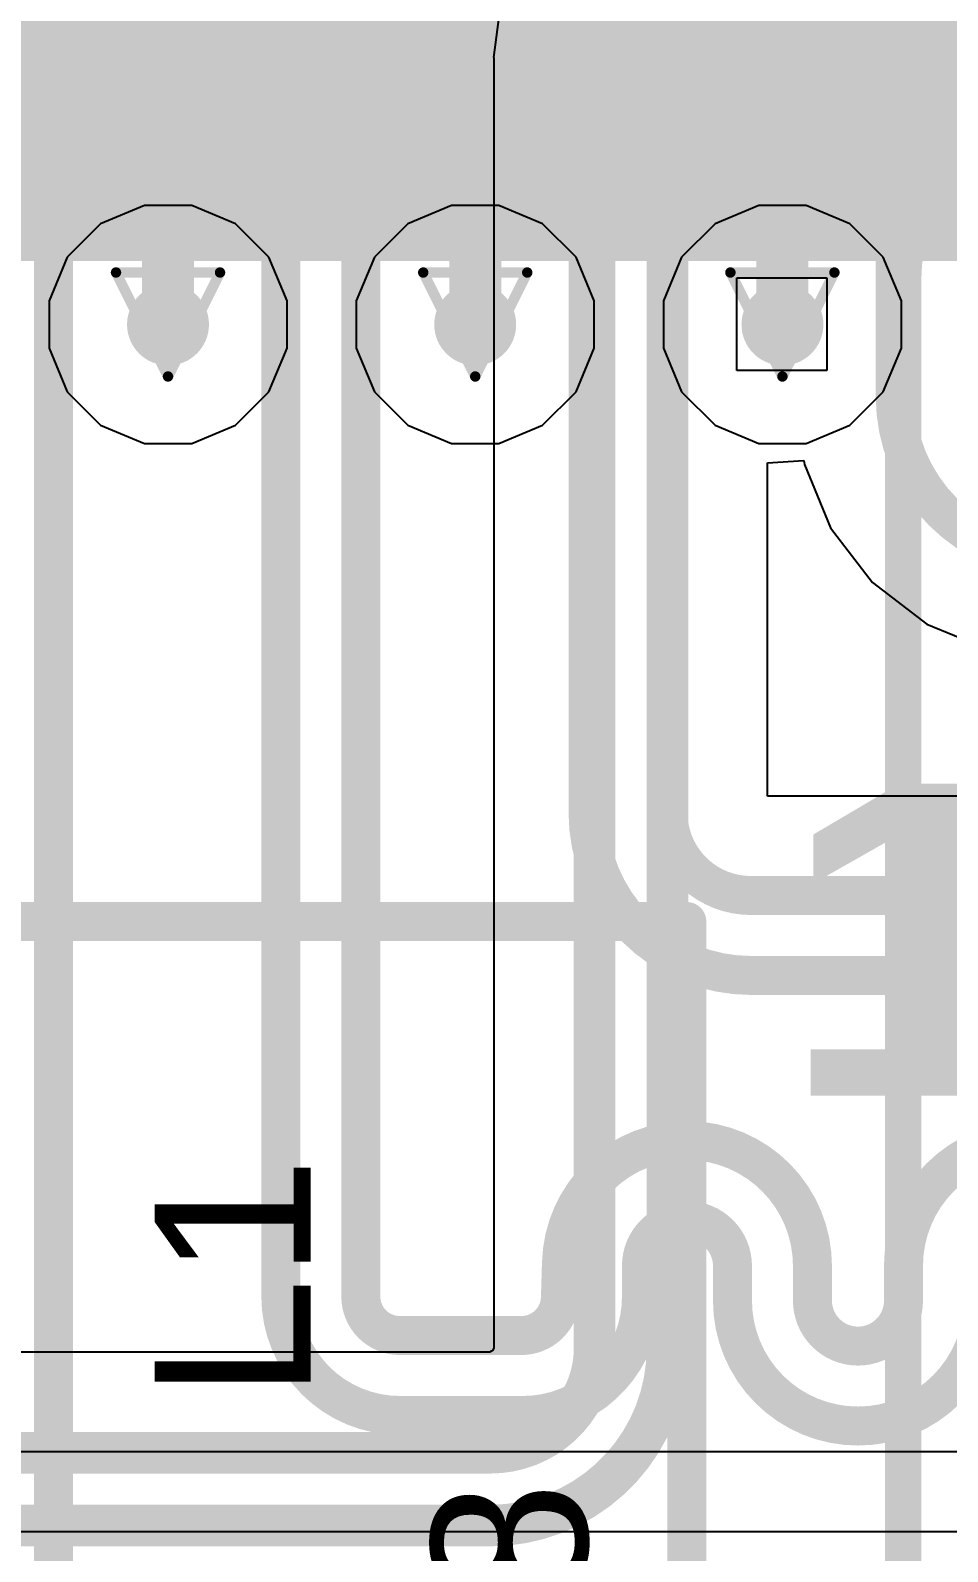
# Model space of a CAD drawing. Header units: inches. Extents: x -5 to 234, y -4 to 104.
# Drawn here: x 43.58 to 48.06, y 6.19 to 13.62 of the extents above; entities that cross this region are included whole.
import ezdxf

# ---------------------------------------------------------------- set-up
doc = ezdxf.new("R2010")
doc.units = ezdxf.units.IN
for name, color, linetype in [('Bottom Layer', 5, 'Continuous'), ('Bottom Paste', 16, 'Continuous'), ('Bottom Solder', 6, 'Continuous'), ('Drill Drawing', 1, 'Continuous'), ('GND', 16, 'Continuous'), ('POWER', 76, 'Continuous'), ('Top Layer', 1, 'Continuous'), ('Top Overlay', 2, 'Continuous'), ('Via Holes', 16, 'Continuous')]:
    doc.layers.add(name, color=color, linetype=linetype)
doc.styles.add('Arial', font='', dxfattribs={"height": 0.2})
doc.styles.add('Arial Black_Bold', font='', dxfattribs={"height": 0.2})
doc.styles.get('Arial').set_extended_font_data('Arial')
doc.styles.get('Arial Black_Bold').set_extended_font_data('Arial Black', bold=True)

# ---------------------------------------------------------------- blocks, each defined once
blk = doc.blocks.new('TF31_30S_0_5SH_800__B_97')
at = {"layer": 'Bottom Layer'}
for points in [[(-0.1, -2.275), (-0.4, -2.275), (-0.4, -0.975), (-0.1, -0.975)], [(0.4, -2.275), (0.1, -2.275), (0.1, -0.975), (0.4, -0.975)], [(0.9, -2.275), (0.6, -2.275), (0.6, -0.975), (0.9, -0.975)], [(1.4, -2.275), (1.1, -2.275), (1.1, -0.975), (1.4, -0.975)], [(1.9, -2.275), (1.6, -2.275), (1.6, -0.975), (1.9, -0.975)], [(2.4, -2.275), (2.1, -2.275), (2.1, -0.975), (2.4, -0.975)], [(2.9, -2.275), (2.6, -2.275), (2.6, -0.975), (2.9, -0.975)], [(3.4, -2.275), (3.1, -2.275), (3.1, -0.975), (3.4, -0.975)], [(3.9, -2.275), (3.6, -2.275), (3.6, -0.975), (3.9, -0.975)]]:
    blk.add_hatch(color=5, dxfattribs=at).paths.add_polyline_path(points)
at = {"layer": 'Bottom Paste'}
for points in [[(-0.1, -2.275), (-0.4, -2.275), (-0.4, -0.975), (-0.1, -0.975)], [(0.4, -2.275), (0.1, -2.275), (0.1, -0.975), (0.4, -0.975)], [(0.9, -2.275), (0.6, -2.275), (0.6, -0.975), (0.9, -0.975)], [(1.4, -2.275), (1.1, -2.275), (1.1, -0.975), (1.4, -0.975)], [(1.9, -2.275), (1.6, -2.275), (1.6, -0.975), (1.9, -0.975)], [(2.4, -2.275), (2.1, -2.275), (2.1, -0.975), (2.4, -0.975)], [(2.9, -2.275), (2.6, -2.275), (2.6, -0.975), (2.9, -0.975)], [(3.4, -2.275), (3.1, -2.275), (3.1, -0.975), (3.4, -0.975)], [(3.9, -2.275), (3.6, -2.275), (3.6, -0.975), (3.9, -0.975)]]:
    blk.add_hatch(color=16, dxfattribs=at).paths.add_polyline_path(points)
at = {"layer": 'Bottom Solder'}
for points in [[(0.0016, -2.3766), (-0.5016, -2.3766), (-0.5016, -0.8734), (0.0016, -0.8734)], [(0.5016, -2.3766), (-0.0016, -2.3766), (-0.0016, -0.8734), (0.5016, -0.8734)], [(1.0016, -2.3766), (0.4984, -2.3766), (0.4984, -0.8734), (1.0016, -0.8734)], [(1.5016, -2.3766), (0.9984, -2.3766), (0.9984, -0.8734), (1.5016, -0.8734)], [(2.0016, -2.3766), (1.4984, -2.3766), (1.4984, -0.8734), (2.0016, -0.8734)], [(2.5016, -2.3766), (1.9984, -2.3766), (1.9984, -0.8734), (2.5016, -0.8734)], [(3.0016, -2.3766), (2.4984, -2.3766), (2.4984, -0.8734), (3.0016, -0.8734)], [(3.5016, -2.3766), (2.9984, -2.3766), (2.9984, -0.8734), (3.5016, -0.8734)], [(4.0016, -2.3766), (3.4984, -2.3766), (3.4984, -0.8734), (4.0016, -0.8734)], [(4.5016, -2.3766), (3.9984, -2.3766), (3.9984, -0.8734), (4.5016, -0.8734)]]:
    blk.add_hatch(color=6, dxfattribs=at).paths.add_polyline_path(points)

msp = doc.modelspace()

# ---------------------------------------------------------------- hatches: boundary and pattern name
at = {"layer": 'Bottom Layer'}
h = msp.add_hatch(color=5, dxfattribs=at)
edge = h.paths.add_edge_path()
edge.add_arc((44.2538, 12.1874), 0.2, 0, 360)
h = msp.add_hatch(color=5, dxfattribs=at)
edge = h.paths.add_edge_path()
edge.add_arc((45.7538, 12.1874), 0.2, 0, 360)
h = msp.add_hatch(color=5, dxfattribs=at)
edge = h.paths.add_edge_path()
edge.add_arc((47.2538, 12.1874), 0.2, 0, 360)
at = {"layer": 'GND'}
h = msp.add_hatch(color=16, dxfattribs=at)
edge = h.paths.add_edge_path()
edge.add_arc((44.2538, 12.1874), 0.2, 0, 360)
h = msp.add_hatch(color=16, dxfattribs=at)
edge = h.paths.add_edge_path()
edge.add_arc((45.7538, 12.1874), 0.2, 0, 360)
h = msp.add_hatch(color=16, dxfattribs=at)
edge = h.paths.add_edge_path()
edge.add_arc((47.2538, 12.1874), 0.2, 0, 360)
at = {"layer": 'POWER'}
h = msp.add_hatch(color=76, dxfattribs=at)
edge = h.paths.add_edge_path()
edge.add_arc((44.2538, 12.1874), 0.2, 0, 360)
h = msp.add_hatch(color=76, dxfattribs=at)
edge = h.paths.add_edge_path()
edge.add_arc((45.7538, 12.1874), 0.2, 0, 360)
h = msp.add_hatch(color=76, dxfattribs=at)
edge = h.paths.add_edge_path()
edge.add_arc((47.2538, 12.1874), 0.2, 0, 360)
at = {"layer": 'Top Layer'}
h = msp.add_hatch(color=1, dxfattribs=at)
edge = h.paths.add_edge_path()
edge.add_arc((44.2538, 12.1874), 0.2, 0, 360)
h = msp.add_hatch(color=1, dxfattribs=at)
edge = h.paths.add_edge_path()
edge.add_arc((45.7538, 12.1874), 0.2, 0, 360)
h = msp.add_hatch(color=1, dxfattribs=at)
edge = h.paths.add_edge_path()
edge.add_arc((47.2538, 12.1874), 0.2, 0, 360)
at = {"layer": 'Via Holes'}
h = msp.add_hatch(color=7, dxfattribs=at)
edge = h.paths.add_edge_path()
edge.add_arc((44.2538, 12.1874), 0.1, 0, 360)
h = msp.add_hatch(color=7, dxfattribs=at)
edge = h.paths.add_edge_path()
edge.add_arc((45.7538, 12.1874), 0.1, 0, 360)
h = msp.add_hatch(color=7, dxfattribs=at)
edge = h.paths.add_edge_path()
edge.add_arc((47.2538, 12.1874), 0.1, 0, 360)

# ---------------------------------------------------------------- linework, layer by layer
at = {"layer": 'Bottom Layer'}
for p, q in [((47.1808, 11.5109), (47.3586, 11.5225)), ((47.3586, 11.5225), (47.3612, 11.5028)), ((47.1808, 9.8836), (47.1808, 11.5109)), ((47.3612, 11.5028), (47.4893, 11.1935)), ((47.4893, 11.1935), (47.6931, 10.9279)), ((47.6931, 10.9279), (47.9587, 10.7241)), ((47.9587, 10.7241), (48.268, 10.596)), ((47.925, 9.8836), (47.1808, 9.8836)), ((48.7662, 9.8836), (47.925, 9.8836))]:
    msp.add_line(p, q, dxfattribs=at)
for points in [[(44.2538, 12.1874, 0.254, 0.254, 0), (44.2538, 13.25, 0.254, 0.254, 0)], [(45.7538, 12.1874, 0.254, 0.254, 0), (45.7538, 13.25, 0.254, 0.254, 0)], [(47.2538, 12.1874, 0.254, 0.254, 0), (47.2538, 13.25, 0.254, 0.254, 0)], [(43.6952, 13.1952, 0.1905, 0.1905, -0.414214), (43.75, 13.25, 0.1905, 0.1905, 0)], [(44.75, 13.25, 0.1905, 0.1905, 0), (44.8047, 12.6952, 0.1905, 0.1905, 0)], [(45.1952, 12.6952, 0.1905, 0.1905, 0), (45.25, 13.25, 0.1905, 0.1905, 0)], [(46.25, 13.25, 0.1905, 0.1905, -0.414214), (46.3047, 13.1952, 0.1905, 0.1905, 0)], [(46.6952, 13.1952, 0.1905, 0.1905, -0.414214), (46.75, 13.25, 0.1905, 0.1905, 0)], [(47.75, 13.25, 0.1905, 0.1905, -0.414214), (47.8047, 13.1952, 0.1905, 0.1905, 0)], [(43.6952, 5.2848, 0.1905, 0.1905, 0), (43.6952, 13.1952, 0.1905, 0.1905, 0)], [(46.3047, 9.8028, 0.1905, 0.1905, 0), (46.3047, 13.1952, 0.1905, 0.1905, 0)], [(46.6952, 9.8028, 0.1905, 0.1905, 0), (46.6952, 13.1952, 0.1905, 0.1905, 0)], [(47.8047, 11.8348, 0.1905, 0.1905, 0), (47.8047, 13.1952, 0.1905, 0.1905, 0)], [(44.8047, 12.5433, 0.1905, 0.1905, 0), (44.8047, 12.6952, 0.1905, 0.1905, 0)], [(45.1952, 12.5428, 0.1905, 0.1905, 0), (45.1952, 12.6952, 0.1905, 0.1905, 0)], [(44.8047, 12.5433, 0.1905, 0.1905, -0.000663), (44.8047, 12.5428, 0.1905, 0.1905, 0)], [(44.8047, 12.5428, 0.1905, 0.1905, 0), (44.8047, 7.4388, 0.1905, 0.1905, 0)], [(45.1952, 12.5428, 0.1905, 0.1905, -0.000902), (45.1952, 12.5414, 0.1905, 0.1905, 0)], [(45.1952, 7.4389, 0.1905, 0.1905, 0), (45.1952, 12.5414, 0.1905, 0.1905, 0)], [(48.6, 11.0395, 0.1905, 0.1905, -0.414213), (47.8047, 11.8348, 0.1905, 0.1905, 0)], [(47.1, 9.0075, 0.1905, 0.1905, -0.414213), (46.3047, 9.8028, 0.1905, 0.1905, 0)], [(47.1, 9.398, 0.1905, 0.1905, -0.414214), (46.6952, 9.8028, 0.1905, 0.1905, 0)], [(47.1, 9.398, 0.1905, 0.1905, 0), (47.925, 9.398, 0.1905, 0.1905, 0)], [(47.925, 9.398, 0.1905, 0.1905, 0), (48.9159, 9.398, 0.1905, 0.1905, 0)], [(47.1, 9.0075, 0.1905, 0.1905, 0), (48.9159, 9.0075, 0.1905, 0.1905, 0)], [(46.1751, 7.6066, 0.1905, 0.1905, -0.985142), (47.4004, 7.5883, 0.1905, 0.1905, 0)], [(47.8449, 7.5883, 0.1905, 0.1905, -1), (49.0704, 7.5883, 0.1905, 0.1905, 0)], [(46.5654, 7.5883, 0.1905, 0.1905, -1), (47.0099, 7.5883, 0.1905, 0.1905, 0)], [(46.1699, 7.4325, 0.1905, 0.1905, 0), (46.1751, 7.6066, 0.1905, 0.1905, 0)], [(46.5654, 7.436, 0.1905, 0.1905, 0), (46.5654, 7.5883, 0.1905, 0.1905, 0)], [(47.0099, 7.4191, 0.1905, 0.1905, 0), (47.0099, 7.5883, 0.1905, 0.1905, 0)], [(47.4004, 7.4191, 0.1905, 0.1905, 0), (47.4004, 7.5883, 0.1905, 0.1905, 0)], [(47.8449, 7.4191, 0.1905, 0.1905, 0), (47.8449, 7.5883, 0.1905, 0.1905, 0)], [(45.3857, 6.858, 0.1905, 0.1905, -0.414094), (44.8047, 7.4388, 0.1905, 0.1905, 0)], [(45.3857, 7.2485, 0.1905, 0.1905, -0.414034), (45.1952, 7.4389, 0.1905, 0.1905, 0)], [(46.1699, 7.4325, 0.1905, 0.1905, -0.404265), (45.9795, 7.2485, 0.1905, 0.1905, 0)], [(46.5654, 7.436, 0.1905, 0.1905, -0.414214), (45.9874, 6.858, 0.1905, 0.1905, 0)], [(48.2354, 7.4191, 0.1905, 0.1905, -1), (47.0099, 7.4191, 0.1905, 0.1905, 0)], [(47.8449, 7.4191, 0.1905, 0.1905, -1), (47.4004, 7.4191, 0.1905, 0.1905, 0)], [(45.3857, 7.2485, 0.1905, 0.1905, 0), (45.9795, 7.2485, 0.1905, 0.1905, 0)], [(45.3857, 6.858, 0.1905, 0.1905, 0), (45.9874, 6.858, 0.1905, 0.1905, 0)]]:
    msp.add_lwpolyline(points, format="xyseb", dxfattribs=at)
for points in [[(44.1903, 13.25, 0.127, 0.127, 1), (44.3173, 13.25, 0.127, 0.127, 1)], [(45.6903, 13.25, 0.127, 0.127, 1), (45.8173, 13.25, 0.127, 0.127, 1)], [(47.1903, 13.25, 0.127, 0.127, 1), (47.3173, 13.25, 0.127, 0.127, 1)], [(43.7024, 13.25, 0.0952, 0.0952, 1), (43.7976, 13.25, 0.0952, 0.0952, 1)], [(44.7024, 13.25, 0.0952, 0.0952, 1), (44.7976, 13.25, 0.0952, 0.0952, 1)], [(45.2024, 13.25, 0.0952, 0.0952, 1), (45.2976, 13.25, 0.0952, 0.0952, 1)], [(46.2024, 13.25, 0.0952, 0.0952, 1), (46.2976, 13.25, 0.0952, 0.0952, 1)], [(46.7024, 13.25, 0.0952, 0.0952, 1), (46.7976, 13.25, 0.0952, 0.0952, 1)], [(47.7023, 13.25, 0.0952, 0.0952, 1), (47.7976, 13.25, 0.0952, 0.0952, 1)], [(43.6476, 13.1952, 0.0952, 0.0952, 1), (43.7429, 13.1952, 0.0952, 0.0952, 1)], [(43.6476, 13.1952, 0.0952, 0.0952, 1), (43.7429, 13.1952, 0.0952, 0.0952, 1)], [(46.2571, 13.1952, 0.0952, 0.0952, 1), (46.3524, 13.1952, 0.0952, 0.0952, 1)], [(46.2571, 13.1952, 0.0952, 0.0952, 1), (46.3524, 13.1952, 0.0952, 0.0952, 1)], [(46.6476, 13.1952, 0.0952, 0.0952, 1), (46.7429, 13.1952, 0.0952, 0.0952, 1)], [(46.6476, 13.1952, 0.0952, 0.0952, 1), (46.7429, 13.1952, 0.0952, 0.0952, 1)], [(47.7571, 13.1952, 0.0952, 0.0952, 1), (47.8523, 13.1952, 0.0952, 0.0952, 1)], [(47.7571, 13.1952, 0.0952, 0.0952, 1), (47.8523, 13.1952, 0.0952, 0.0952, 1)], [(44.7571, 12.6952, 0.0952, 0.0952, 1), (44.8523, 12.6952, 0.0952, 0.0952, 1)], [(44.7571, 12.6952, 0.0952, 0.0952, 1), (44.8523, 12.6952, 0.0952, 0.0952, 1)], [(45.1476, 12.6952, 0.0952, 0.0952, 1), (45.2429, 12.6952, 0.0952, 0.0952, 1)], [(45.1476, 12.6952, 0.0952, 0.0952, 1), (45.2429, 12.6952, 0.0952, 0.0952, 1)], [(44.7571, 12.5433, 0.0952, 0.0952, 1), (44.8523, 12.5433, 0.0952, 0.0952, 1)], [(44.7571, 12.5433, 0.0952, 0.0952, 1), (44.8524, 12.5433, 0.0952, 0.0952, 1)], [(44.7571, 12.5428, 0.0952, 0.0952, 1), (44.8523, 12.5428, 0.0952, 0.0952, 1)], [(44.7571, 12.5428, 0.0952, 0.0952, 1), (44.8524, 12.5428, 0.0952, 0.0952, 1)], [(45.1476, 12.5428, 0.0952, 0.0952, 1), (45.2429, 12.5428, 0.0952, 0.0952, 1)], [(45.1476, 12.5428, 0.0952, 0.0952, 1), (45.2429, 12.5428, 0.0952, 0.0952, 1)], [(45.1476, 12.5414, 0.0952, 0.0952, 1), (45.2428, 12.5414, 0.0952, 0.0952, 1)], [(45.1476, 12.5414, 0.0952, 0.0952, 1), (45.2428, 12.5414, 0.0952, 0.0952, 1)], [(44.1903, 12.1874, 0.127, 0.127, 1), (44.3173, 12.1874, 0.127, 0.127, 1)], [(45.6903, 12.1874, 0.127, 0.127, 1), (45.8173, 12.1874, 0.127, 0.127, 1)], [(47.1903, 12.1874, 0.127, 0.127, 1), (47.3173, 12.1874, 0.127, 0.127, 1)], [(47.7571, 11.8348, 0.0952, 0.0952, 1), (47.8523, 11.8348, 0.0952, 0.0952, 1)], [(47.7571, 11.8348, 0.0952, 0.0952, 1), (47.8523, 11.8348, 0.0952, 0.0952, 1)], [(46.2571, 9.8028, 0.0952, 0.0952, 1), (46.3524, 9.8028, 0.0952, 0.0952, 1)], [(46.2571, 9.8028, 0.0952, 0.0952, 1), (46.3524, 9.8028, 0.0952, 0.0952, 1)], [(46.6476, 9.8028, 0.0952, 0.0952, 1), (46.7429, 9.8028, 0.0952, 0.0952, 1)], [(46.6476, 9.8028, 0.0952, 0.0952, 1), (46.7429, 9.8028, 0.0952, 0.0952, 1)], [(47.0524, 9.398, 0.0952, 0.0952, 1), (47.1476, 9.398, 0.0952, 0.0952, 1)], [(47.0524, 9.398, 0.0952, 0.0952, 1), (47.1476, 9.398, 0.0952, 0.0952, 1)], [(47.8774, 9.398, 0.0952, 0.0952, 1), (47.9726, 9.398, 0.0952, 0.0952, 1)], [(47.8774, 9.398, 0.0952, 0.0952, 1), (47.9726, 9.398, 0.0952, 0.0952, 1)], [(47.0524, 9.0075, 0.0952, 0.0952, 1), (47.1476, 9.0075, 0.0952, 0.0952, 1)], [(47.0524, 9.0075, 0.0952, 0.0952, 1), (47.1476, 9.0075, 0.0952, 0.0952, 1)], [(46.1275, 7.6066, 0.0952, 0.0952, 1), (46.2228, 7.6066, 0.0952, 0.0952, 1)], [(46.1275, 7.6066, 0.0952, 0.0952, 1), (46.2228, 7.6066, 0.0952, 0.0952, 1)], [(46.5177, 7.5883, 0.0952, 0.0952, 1), (46.613, 7.5883, 0.0952, 0.0952, 1)], [(46.5177, 7.5883, 0.0952, 0.0952, 1), (46.613, 7.5883, 0.0952, 0.0952, 1)], [(46.9622, 7.5883, 0.0952, 0.0952, 1), (47.0575, 7.5883, 0.0952, 0.0952, 1)], [(46.9622, 7.5883, 0.0952, 0.0952, 1), (47.0575, 7.5883, 0.0952, 0.0952, 1)], [(47.3527, 7.5883, 0.0952, 0.0952, 1), (47.448, 7.5883, 0.0952, 0.0952, 1)], [(47.3527, 7.5883, 0.0952, 0.0952, 1), (47.448, 7.5883, 0.0952, 0.0952, 1)], [(47.7972, 7.5883, 0.0952, 0.0952, 1), (47.8925, 7.5883, 0.0952, 0.0952, 1)], [(47.7972, 7.5883, 0.0952, 0.0952, 1), (47.8925, 7.5883, 0.0952, 0.0952, 1)], [(44.7571, 7.4388, 0.0952, 0.0952, 1), (44.8524, 7.4388, 0.0952, 0.0952, 1)], [(44.7571, 7.4388, 0.0952, 0.0952, 1), (44.8524, 7.4388, 0.0952, 0.0952, 1)], [(45.1476, 7.4389, 0.0952, 0.0952, 1), (45.2428, 7.4389, 0.0952, 0.0952, 1)], [(45.1476, 7.4389, 0.0952, 0.0952, 1), (45.2429, 7.4389, 0.0952, 0.0952, 1)], [(46.1223, 7.4325, 0.0952, 0.0952, 1), (46.2175, 7.4325, 0.0952, 0.0952, 1)], [(46.1223, 7.4325, 0.0952, 0.0952, 1), (46.2175, 7.4325, 0.0952, 0.0952, 1)], [(46.5177, 7.436, 0.0952, 0.0952, 1), (46.613, 7.436, 0.0952, 0.0952, 1)], [(46.5177, 7.436, 0.0952, 0.0952, 1), (46.613, 7.436, 0.0952, 0.0952, 1)], [(46.9622, 7.4191, 0.0952, 0.0952, 1), (47.0575, 7.4191, 0.0952, 0.0952, 1)], [(46.9622, 7.4191, 0.0952, 0.0952, 1), (47.0575, 7.4191, 0.0952, 0.0952, 1)], [(47.3527, 7.4191, 0.0952, 0.0952, 1), (47.448, 7.4191, 0.0952, 0.0952, 1)], [(47.3527, 7.4191, 0.0952, 0.0952, 1), (47.448, 7.4191, 0.0952, 0.0952, 1)], [(47.7972, 7.4191, 0.0952, 0.0952, 1), (47.8925, 7.4191, 0.0952, 0.0952, 1)], [(47.7972, 7.4191, 0.0952, 0.0952, 1), (47.8925, 7.4191, 0.0952, 0.0952, 1)], [(45.3381, 7.2485, 0.0952, 0.0952, 1), (45.4334, 7.2485, 0.0952, 0.0952, 1)], [(45.3381, 7.2485, 0.0952, 0.0952, 1), (45.4334, 7.2485, 0.0952, 0.0952, 1)], [(45.9319, 7.2485, 0.0952, 0.0952, 1), (46.0272, 7.2485, 0.0952, 0.0952, 1)], [(45.9319, 7.2485, 0.0952, 0.0952, 1), (46.0272, 7.2485, 0.0952, 0.0952, 1)], [(45.3381, 6.858, 0.0952, 0.0952, 1), (45.4334, 6.858, 0.0952, 0.0952, 1)], [(45.3381, 6.858, 0.0952, 0.0952, 1), (45.4334, 6.858, 0.0952, 0.0952, 1)], [(45.9398, 6.858, 0.0952, 0.0952, 1), (46.035, 6.858, 0.0952, 0.0952, 1)], [(45.9398, 6.858, 0.0952, 0.0952, 1), (46.035, 6.858, 0.0952, 0.0952, 1)]]:
    msp.add_lwpolyline(points, format="xyseb", close=True, dxfattribs=at)
at = {"layer": 'Drill Drawing'}
for points in [[(43.9998, 12.4414, 0.0508, 0.0508, 0), (44.5078, 12.4414, 0.0508, 0.0508, 0)], [(43.9998, 12.4414, 0.0508, 0.0508, 0), (44.2538, 11.9334, 0.0508, 0.0508, 0)], [(44.2538, 11.9334, 0.0508, 0.0508, 0), (44.5078, 12.4414, 0.0508, 0.0508, 0)], [(45.4998, 12.4414, 0.0508, 0.0508, 0), (46.0078, 12.4414, 0.0508, 0.0508, 0)], [(45.4998, 12.4414, 0.0508, 0.0508, 0), (45.7538, 11.9334, 0.0508, 0.0508, 0)], [(45.7538, 11.9334, 0.0508, 0.0508, 0), (46.0078, 12.4414, 0.0508, 0.0508, 0)], [(46.9998, 12.4414, 0.0508, 0.0508, 0), (47.5078, 12.4414, 0.0508, 0.0508, 0)], [(46.9998, 12.4414, 0.0508, 0.0508, 0), (47.2538, 11.9334, 0.0508, 0.0508, 0)], [(47.2538, 11.9334, 0.0508, 0.0508, 0), (47.5078, 12.4414, 0.0508, 0.0508, 0)]]:
    msp.add_lwpolyline(points, format="xyseb", dxfattribs=at)
for points in [[(43.9871, 12.4414, 0.0254, 0.0254, 1), (44.0125, 12.4414, 0.0254, 0.0254, 1)], [(43.9871, 12.4414, 0.0254, 0.0254, 1), (44.0125, 12.4414, 0.0254, 0.0254, 1)], [(44.4951, 12.4414, 0.0254, 0.0254, 1), (44.5205, 12.4414, 0.0254, 0.0254, 1)], [(44.4951, 12.4414, 0.0254, 0.0254, 1), (44.5205, 12.4414, 0.0254, 0.0254, 1)], [(45.4871, 12.4414, 0.0254, 0.0254, 1), (45.5125, 12.4414, 0.0254, 0.0254, 1)], [(45.4871, 12.4414, 0.0254, 0.0254, 1), (45.5125, 12.4414, 0.0254, 0.0254, 1)], [(45.9951, 12.4414, 0.0254, 0.0254, 1), (46.0205, 12.4414, 0.0254, 0.0254, 1)], [(45.9951, 12.4414, 0.0254, 0.0254, 1), (46.0205, 12.4414, 0.0254, 0.0254, 1)], [(46.9871, 12.4414, 0.0254, 0.0254, 1), (47.0125, 12.4414, 0.0254, 0.0254, 1)], [(46.9871, 12.4414, 0.0254, 0.0254, 1), (47.0125, 12.4414, 0.0254, 0.0254, 1)], [(47.4951, 12.4414, 0.0254, 0.0254, 1), (47.5205, 12.4414, 0.0254, 0.0254, 1)], [(47.4951, 12.4414, 0.0254, 0.0254, 1), (47.5205, 12.4414, 0.0254, 0.0254, 1)], [(44.2411, 11.9334, 0.0254, 0.0254, 1), (44.2665, 11.9334, 0.0254, 0.0254, 1)], [(44.2411, 11.9334, 0.0254, 0.0254, 1), (44.2665, 11.9334, 0.0254, 0.0254, 1)], [(45.7411, 11.9334, 0.0254, 0.0254, 1), (45.7665, 11.9334, 0.0254, 0.0254, 1)], [(45.7411, 11.9334, 0.0254, 0.0254, 1), (45.7665, 11.9334, 0.0254, 0.0254, 1)], [(47.2411, 11.9334, 0.0254, 0.0254, 1), (47.2665, 11.9334, 0.0254, 0.0254, 1)], [(47.2411, 11.9334, 0.0254, 0.0254, 1), (47.2665, 11.9334, 0.0254, 0.0254, 1)]]:
    msp.add_lwpolyline(points, format="xyseb", close=True, dxfattribs=at)
at = {"layer": 'POWER'}
for p, q in [((44.1383, 12.7684), (43.9247, 12.68)), ((44.3694, 12.7684), (44.1383, 12.7684)), ((44.5829, 12.68), (44.3694, 12.7684)), ((45.6383, 12.7684), (45.4247, 12.68)), ((45.8694, 12.7684), (45.6383, 12.7684)), ((46.0829, 12.68), (45.8694, 12.7684)), ((47.1383, 12.7684), (46.9247, 12.68)), ((47.3694, 12.7684), (47.1383, 12.7684)), ((47.5829, 12.68), (47.3694, 12.7684)), ((43.9247, 12.68), (43.7613, 12.5165)), ((44.7464, 12.5165), (44.5829, 12.68)), ((45.4247, 12.68), (45.2613, 12.5165)), ((46.2464, 12.5165), (46.0829, 12.68)), ((46.9247, 12.68), (46.7613, 12.5165)), ((47.7464, 12.5165), (47.5829, 12.68)), ((43.7613, 12.5165), (43.6728, 12.303)), ((44.8348, 12.303), (44.7464, 12.5165)), ((45.2613, 12.5165), (45.1728, 12.303)), ((46.3348, 12.303), (46.2464, 12.5165)), ((46.7613, 12.5165), (46.6728, 12.303)), ((47.8348, 12.303), (47.7464, 12.5165)), ((43.6728, 12.303), (43.6728, 12.0719)), ((44.8348, 12.0719), (44.8348, 12.303)), ((45.1728, 12.303), (45.1728, 12.0719)), ((46.3348, 12.0719), (46.3348, 12.303)), ((46.6728, 12.303), (46.6728, 12.0719)), ((47.8348, 12.0719), (47.8348, 12.303)), ((43.6728, 12.0719), (43.7613, 11.8583)), ((44.7464, 11.8583), (44.8348, 12.0719)), ((45.1728, 12.0719), (45.2613, 11.8583)), ((46.2464, 11.8583), (46.3348, 12.0719)), ((46.6728, 12.0719), (46.7613, 11.8583)), ((47.7464, 11.8583), (47.8348, 12.0719)), ((43.7613, 11.8583), (43.9247, 11.6949)), ((44.5829, 11.6949), (44.7464, 11.8583)), ((45.2613, 11.8583), (45.4247, 11.6949)), ((46.0829, 11.6949), (46.2464, 11.8583)), ((46.7613, 11.8583), (46.9247, 11.6949)), ((47.5829, 11.6949), (47.7464, 11.8583)), ((43.9247, 11.6949), (44.1383, 11.6064)), ((44.3694, 11.6064), (44.5829, 11.6949)), ((45.4247, 11.6949), (45.6383, 11.6064)), ((45.8694, 11.6064), (46.0829, 11.6949)), ((46.9247, 11.6949), (47.1383, 11.6064)), ((47.3694, 11.6064), (47.5829, 11.6949)), ((44.1383, 11.6064), (44.3694, 11.6064)), ((45.6383, 11.6064), (45.8694, 11.6064)), ((47.1383, 11.6064), (47.3694, 11.6064)), ((51.6689, 6.6802), (37.3064, 6.6802)), ((37.3064, 6.2917), (51.6689, 6.2917))]:
    msp.add_line(p, q, dxfattribs=at)
at = {"layer": 'Top Layer'}
for p, q in [((45.8887, 13.838), (45.8431, 13.4912)), ((45.8431, 13.4912), (45.8434, 13.4912)), ((45.8434, 13.4912), (45.8447, 13.4896)), ((45.8447, 13.4896), (45.8447, 7.1847)), ((47.0314, 11.9628), (47.0314, 12.4153)), ((47.0314, 12.4153), (47.4709, 12.4153)), ((47.4709, 12.4153), (47.4709, 11.9628)), ((47.4709, 11.9628), (47.0314, 11.9628)), ((45.8278, 7.1679), (39.7496, 7.1679)), ((45.8382, 7.1743), (45.8278, 7.17)), ((45.8278, 7.17), (45.8278, 7.1679)), ((45.8425, 7.1847), (45.8382, 7.1743)), ((45.8447, 7.1847), (45.8425, 7.1847))]:
    msp.add_line(p, q, dxfattribs=at)
for points in [[(46.3367, 13.4896, 0.2032, 0.2032, -0.404354), (47.1729, 14.349, 0.2032, 0.2032, 0)], [(46.6923, 13.4885, 0.2032, 0.2032, -0.404069), (47.1832, 13.9936, 0.2032, 0.2032, 0)], [(46.3367, 7.1847, 0.2032, 0.2032, 0), (46.3367, 13.4896, 0.2032, 0.2032, 0)], [(46.6923, 7.1847, 0.2032, 0.2032, 0), (46.6923, 13.4885, 0.2032, 0.2032, 0)], [(47.8429, 12.4023, 0.1778, 0.1778, -0.414214), (48.7426, 13.302, 0.1778, 0.1778, 0)], [(47.8429, -1.5414, 0.1778, 0.1778, 0), (47.8429, 12.4023, 0.1778, 0.1778, 0)], [(46.3367, 7.1847, 0.2032, 0.2032, -0.414214), (45.8278, 6.6758, 0.2032, 0.2032, 0)], [(46.6923, 7.1847, 0.2032, 0.2032, -0.414214), (45.8278, 6.3202, 0.2032, 0.2032, 0)], [(34.0878, 6.6758, 0.2032, 0.2032, 0), (45.8278, 6.6758, 0.2032, 0.2032, 0)], [(34.0878, 6.3202, 0.2032, 0.2032, 0), (45.8278, 6.3202, 0.2032, 0.2032, 0)]]:
    msp.add_lwpolyline(points, format="xyseb", dxfattribs=at)
for points in [[(46.2859, 13.4896, 0.1016, 0.1016, 1), (46.3875, 13.4896, 0.1016, 0.1016, 1)], [(46.2859, 13.4896, 0.1016, 0.1016, 1), (46.3875, 13.4896, 0.1016, 0.1016, 1)], [(46.6415, 13.4885, 0.1016, 0.1016, 1), (46.7431, 13.4885, 0.1016, 0.1016, 1)], [(46.6415, 13.4885, 0.1016, 0.1016, 1), (46.7431, 13.4885, 0.1016, 0.1016, 1)], [(47.7985, 12.4023, 0.0889, 0.0889, 1), (47.8874, 12.4023, 0.0889, 0.0889, 1)], [(47.7985, 12.4023, 0.0889, 0.0889, 1), (47.8874, 12.4023, 0.0889, 0.0889, 1)], [(46.2859, 7.1847, 0.1016, 0.1016, 1), (46.3875, 7.1847, 0.1016, 0.1016, 1)], [(46.2859, 7.1847, 0.1016, 0.1016, 1), (46.3875, 7.1847, 0.1016, 0.1016, 1)], [(46.6415, 7.1847, 0.1016, 0.1016, 1), (46.7431, 7.1847, 0.1016, 0.1016, 1)], [(46.6415, 7.1847, 0.1016, 0.1016, 1), (46.7431, 7.1847, 0.1016, 0.1016, 1)], [(45.777, 6.6758, 0.1016, 0.1016, 1), (45.8786, 6.6758, 0.1016, 0.1016, 1)], [(45.777, 6.6758, 0.1016, 0.1016, 1), (45.8786, 6.6758, 0.1016, 0.1016, 1)], [(45.777, 6.3202, 0.1016, 0.1016, 1), (45.8786, 6.3202, 0.1016, 0.1016, 1)], [(45.777, 6.3202, 0.1016, 0.1016, 1), (45.8786, 6.3202, 0.1016, 0.1016, 1)]]:
    msp.add_lwpolyline(points, format="xyseb", close=True, dxfattribs=at)
at = {"layer": 'Top Overlay'}
for points in [[(39.8869, 9.271, 0.1905, 0.1905, 0), (46.7868, 9.271, 0.1905, 0.1905, 0)], [(46.7868, 4.1402, 0.1905, 0.1905, 0), (46.7868, 9.271, 0.1905, 0.1905, 0)]]:
    msp.add_lwpolyline(points, format="xyseb", dxfattribs=at)
msp.add_lwpolyline([(46.7392, 9.271, 0.0952, 0.0952, 1), (46.8344, 9.271, 0.0952, 0.0952, 1)], format="xyseb", close=True, dxfattribs=at)
msp.add_lwpolyline([(46.7392, 9.271, 0.0952, 0.0952, 1), (46.8344, 9.271, 0.0952, 0.0952, 1)], format="xyseb", close=True, dxfattribs=at)

# ---------------------------------------------------------------- block references
msp.add_blockref('TF31_30S_0_5SH_800__B_97', (44, 14.875))

# ---------------------------------------------------------------- texts
at = {"layer": 'Top Overlay', "style": 'Arial Black_Bold'}
msp.add_text('1', height=1.524, dxfattribs=at).set_placement((47.2386, 8.4199))
at = {"layer": 'Top Overlay', "style": 'Arial'}
for s, p in [('L1', (44.9501, 6.9361)), ('C18', (46.3018, 4.5822))]:
    msp.add_text(s, height=0.762, rotation=90, dxfattribs=at).set_placement(p)

doc.saveas('drawing.dxf')
